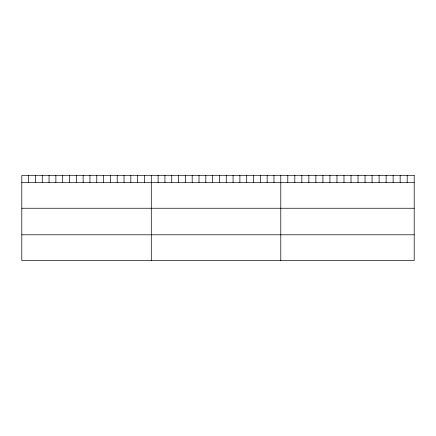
<?xml version="1.0" encoding="UTF-8"?>
<svg xmlns="http://www.w3.org/2000/svg" width="436" height="436" viewBox="0 0 436 436"><rect width="100%" height="100%" fill="white"/><g stroke="black" fill="none" stroke-linecap="round" stroke-linejoin="round"><path stroke-width="0.65" d="M21.8 182.499L414.2 182.499M21.8 208.255L414.2 208.255M21.8 234.797L414.2 234.797M407.18 175.446L407.18 182.499M400.155 175.446L400.155 182.499M393.136 175.446L393.136 182.499M386.111 175.446L386.111 182.499M379.091 175.446L379.091 182.499M372.066 175.446L372.066 182.499M365.046 175.446L365.046 182.499M358.027 175.446L358.027 182.499M351.002 175.446L351.002 182.499M343.982 175.446L343.982 182.499M336.957 175.446L336.957 182.499M329.938 175.446L329.938 182.499M322.918 175.446L322.918 182.499M315.893 175.446L315.893 182.499M308.873 175.446L308.873 182.499M301.848 175.446L301.848 182.499M294.829 175.446L294.829 182.499M287.804 175.446L287.804 182.499M280.784 175.446L280.784 260.554M273.966 175.446L273.966 182.499M267.154 175.446L267.154 182.499M260.336 175.446L260.336 182.499M253.523 175.446L253.523 182.499M246.705 175.446L246.705 182.499M239.893 175.446L239.893 182.499M233.075 175.446L233.075 182.499M226.262 175.446L226.262 182.499M219.444 175.446L219.444 182.499M212.632 175.446L212.632 182.499M205.814 175.446L205.814 182.499M199.001 175.446L199.001 182.499M192.183 175.446L192.183 182.499M185.371 175.446L185.371 182.499M178.553 175.446L178.553 182.499M171.74 175.446L171.74 182.499M164.922 175.446L164.922 182.499M158.11 175.446L158.11 182.499M151.292 175.446L151.292 260.554M144.474 175.446L144.474 182.499M137.662 175.446L137.662 182.499M130.844 175.446L130.844 182.499M124.031 175.446L124.031 182.499M117.213 175.446L117.213 182.499M110.401 175.446L110.401 182.499M103.583 175.446L103.583 182.499M96.77 175.446L96.77 182.499M89.952 175.446L89.952 182.499M83.14 175.446L83.14 182.499M76.322 175.446L76.322 182.499M69.509 175.446L69.509 182.499M62.691 175.446L62.691 182.499M55.879 175.446L55.879 182.499M49.061 175.446L49.061 182.499M42.248 175.446L42.248 182.499M35.43 175.446L35.43 182.499M28.618 175.446L28.618 182.499M414.2 175.446L21.8 175.446L21.8 260.554L414.2 260.554L414.2 175.446"/></g></svg>
